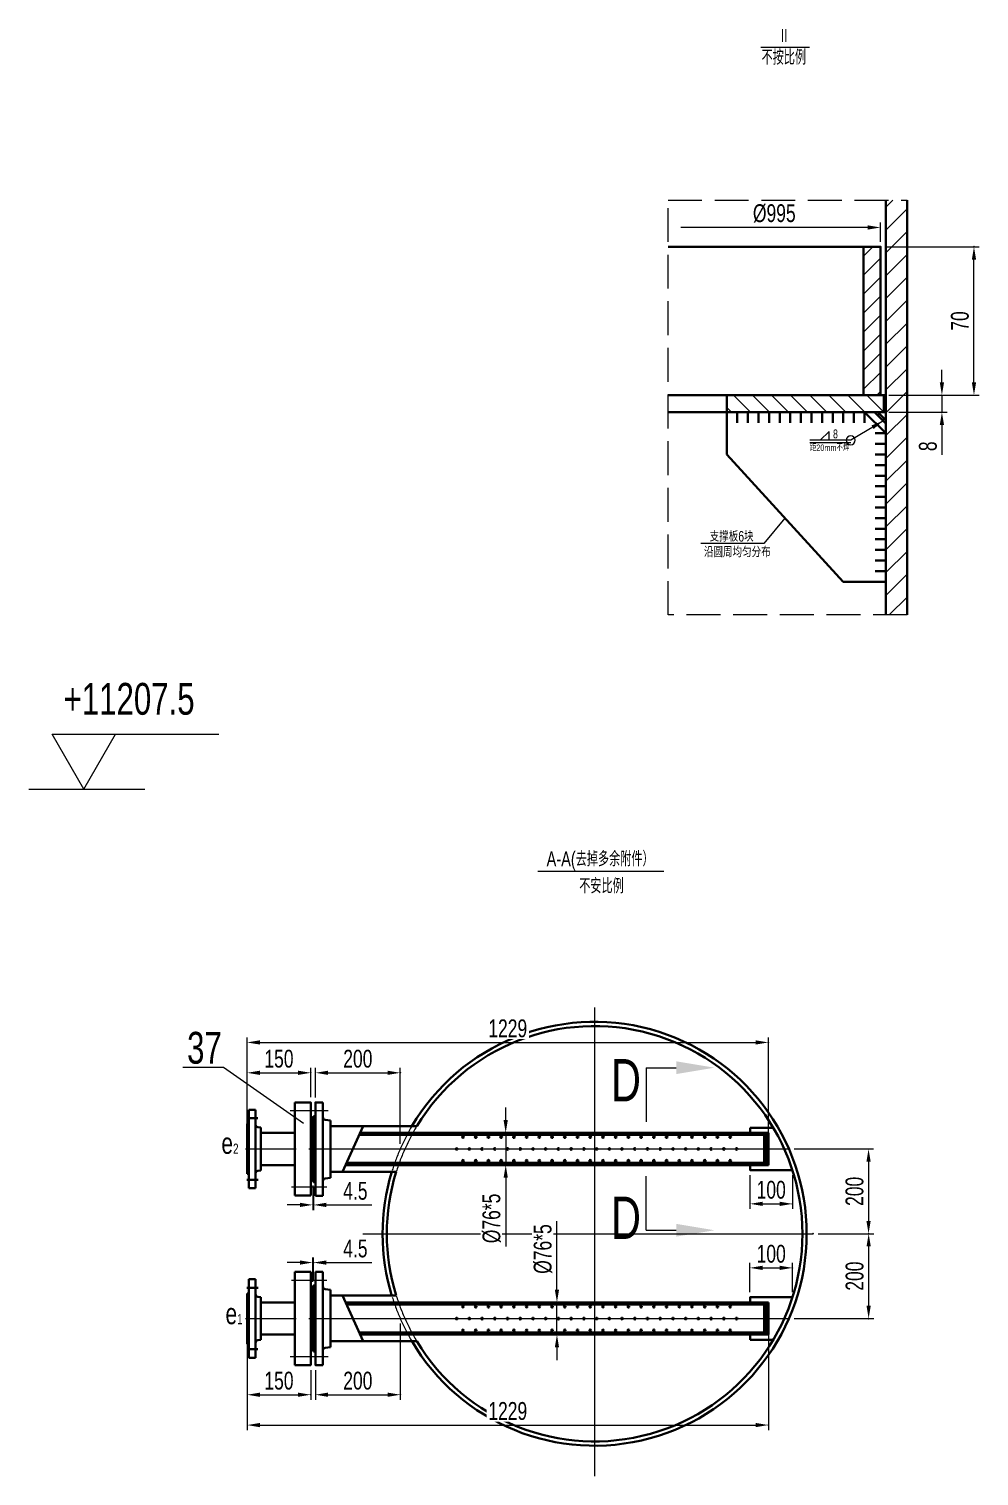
# Model space of a CAD drawing. Header units: millimetres. Extents: x 3739 to 16354, y -2005 to 15830.
# Drawn here: x 9227 to 11468, y 7737 to 11151 of the extents above; entities that cross this region are included whole.
import ezdxf
from ezdxf.enums import TextEntityAlignment as Align

# ---------------------------------------------------------------- set-up
doc = ezdxf.new("R2010")
doc.units = ezdxf.units.MM
doc.header["$LTSCALE"] = 10
doc.linetypes.add('ACAD_ISO02W100', pattern=[11, 8, -3])
doc.linetypes.add('ACAD_ISO10W100', pattern=[18.7, 12, -3, 0.7, -3])
for name, color, linetype, lineweight in [('中心线', 1, 'ACAD_ISO10W100', 18), ('中粗线', 4, 'Continuous', 35), ('剖面线', 5, 'Continuous', 15), ('实线层', 2, 'Continuous', 35), ('标注', 7, 'Continuous', 18), ('细实线', 7, 'Continuous', 18), ('虚线', 6, 'ACAD_ISO02W100', 18)]:
    doc.layers.add(name, color=color, linetype=linetype, lineweight=lineweight)
doc.styles.add('HGCAD', font='HGCAD.SHX', dxfattribs={"width": 0.75, "bigfont": 'HZTXT.SHX'})
doc.dimstyles.new('HGCAD', dxfattribs={"dimtxt": 3.5, "dimasz": 2.5, "dimexe": 1, "dimexo": 1, "dimgap": 1, "dimtad": 1, "dimdec": 1, "dimdsep": 46, "dimtxsty": 'HGCAD', "dimcen": 0, "dimclrd": 130, "dimclre": 130, "dimclrt": 3, "dimadec": 1, "dimazin": 0, "dimtfac": 0.714286, "dimtmove": 0, "dimatfit": 1, "dimfxl": 0, "dimtzin": 0, "dimlwd": -1, "dimlwe": -1, "dimarcsym": 0})
doc.dimstyles.new('HGCAD$0', dxfattribs={"dimtxt": 3.5, "dimasz": 2.5, "dimexe": 1, "dimexo": 1, "dimgap": 1, "dimtad": 1, "dimdec": 1, "dimdsep": 46, "dimtxsty": 'HGCAD', "dimcen": 0, "dimclrd": 130, "dimclre": 130, "dimclrt": 3, "dimadec": 1, "dimazin": 0, "dimtfac": 0.714286, "dimtmove": 0, "dimatfit": 1, "dimfxl": 0, "dimtzin": 0, "dimlwd": -1, "dimlwe": -1, "dimarcsym": 0})

# ---------------------------------------------------------------- blocks, each defined once
blk = doc.blocks.new('*D24')
at = {"color": 0, "ltscale": 15}
for p in [(11242.7, 10287.3), (11242.7, 10247.3), (11380, 10247.3)]:
    blk.add_point(p, dxfattribs=at)
at = {"layer": '标注', "color": 130, "ltscale": 15}
for p, q in [((11380, 10317.3), (11380, 10347.3)), ((11254.7, 10287.3), (11392, 10287.3)), ((11380, 10287.3), (11380, 10247.3)), ((11254.7, 10247.3), (11392, 10247.3)), ((11380, 10217.3), (11380, 10146.4))]:
    blk.add_line(p, q, dxfattribs=at)
for points in [[(11375, 10317.3), (11385, 10317.3), (11380, 10287.3)], [(11375, 10217.3), (11385, 10217.3), (11380, 10247.3)]]:
    blk.add_solid(points, dxfattribs=at)
at = {"layer": '标注', "color": 3, "ltscale": 15, "insert": (11347, 10166.8), "char_height": 42, "attachment_point": 5, "rotation": 90, "style": 'HGCAD', "bg_fill": 3, "box_fill_scale": 1.1, "bg_fill_color": 256, "bg_fill_true_color": 13158600, "bg_fill_transparency": 687}
blk.add_mtext('8', dxfattribs=at)
blk = doc.blocks.new('*D25')
at = {"color": 0, "ltscale": 15}
for p in [(11235.2, 10637.3), (11455.5, 10637.3), (11242.7, 10287.3)]:
    blk.add_point(p, dxfattribs=at)
at = {"layer": '标注', "color": 130, "ltscale": 15}
for p, q in [((11247.2, 10637.3), (11467.5, 10637.3)), ((11455.5, 10317.3), (11455.5, 10607.3)), ((11254.7, 10287.3), (11467.5, 10287.3))]:
    blk.add_line(p, q, dxfattribs=at)
for points in [[(11450.5, 10607.3), (11460.5, 10607.3), (11455.5, 10637.3)], [(11450.5, 10317.3), (11460.5, 10317.3), (11455.5, 10287.3)]]:
    blk.add_solid(points, dxfattribs=at)
at = {"layer": '标注', "color": 3, "ltscale": 15, "insert": (11422.5, 10462.3), "char_height": 42, "attachment_point": 5, "rotation": 90, "style": 'HGCAD', "bg_fill": 3, "box_fill_scale": 1.1, "bg_fill_color": 256, "bg_fill_true_color": 13158600, "bg_fill_transparency": 922}
blk.add_mtext('70', dxfattribs=at)
blk = doc.blocks.new('*D138')
at = {"color": 0, "ltscale": 15}
for p in [(10927.4, 8459), (11027.4, 8459)]:
    blk.add_point(p, dxfattribs=at)
at = {"layer": '标注', "color": 130, "ltscale": 15}
for p, q in [((10927.4, 8447), (10927.4, 8367.5)), ((11027.4, 8447), (11027.4, 8367.5)), ((10957.4, 8379.5), (10997.4, 8379.5))]:
    blk.add_line(p, q, dxfattribs=at)
for points in [[(10957.4, 8384.5), (10957.4, 8374.5), (10927.4, 8379.5)], [(10997.4, 8384.5), (10997.4, 8374.5), (11027.4, 8379.5)]]:
    blk.add_solid(points, dxfattribs=at)
at = {"layer": '标注', "color": 3, "ltscale": 15, "insert": (10977.4, 8412.5), "char_height": 42, "attachment_point": 5, "style": 'HGCAD', "bg_fill": 3, "box_fill_scale": 1.1, "bg_fill_color": 256, "bg_fill_true_color": 13158600, "bg_fill_transparency": 2222}
blk.add_mtext('100', dxfattribs=at)
at = {"color": 0, "ltscale": 15}
blk.add_point((11027.4, 8379.5), dxfattribs=at)
blk = doc.blocks.new('*D139')
at = {"color": 0, "ltscale": 15}
for p in [(10927.4, 8159), (11027.4, 8159)]:
    blk.add_point(p, dxfattribs=at)
at = {"layer": '标注', "color": 130, "ltscale": 15}
for p, q in [((10927.4, 8171), (10927.4, 8240.5)), ((10957.4, 8228.5), (10997.4, 8228.5)), ((11027.4, 8171), (11027.4, 8240.5))]:
    blk.add_line(p, q, dxfattribs=at)
for points in [[(10957.4, 8233.5), (10957.4, 8223.5), (10927.4, 8228.5)], [(10997.4, 8233.5), (10997.4, 8223.5), (11027.4, 8228.5)]]:
    blk.add_solid(points, dxfattribs=at)
at = {"layer": '标注', "color": 3, "ltscale": 15, "insert": (10977.4, 8261.5), "char_height": 42, "attachment_point": 5, "style": 'HGCAD', "bg_fill": 3, "box_fill_scale": 1.1, "bg_fill_color": 256, "bg_fill_true_color": 13158600, "bg_fill_transparency": 2232}
blk.add_mtext('100', dxfattribs=at)
at = {"color": 0, "ltscale": 15}
blk.add_point((11027.4, 8228.5), dxfattribs=at)
blk = doc.blocks.new('*D140')
at = {"color": 0, "ltscale": 15}
for p in [(11019.2, 8509), (11076.3, 8309), (11207, 8309)]:
    blk.add_point(p, dxfattribs=at)
at = {"layer": '标注', "color": 130, "ltscale": 15}
for p, q in [((11031.2, 8509), (11219, 8509)), ((11207, 8479), (11207, 8339)), ((11088.3, 8309), (11219, 8309))]:
    blk.add_line(p, q, dxfattribs=at)
for points in [[(11202, 8479), (11212, 8479), (11207, 8509)], [(11202, 8339), (11212, 8339), (11207, 8309)]]:
    blk.add_solid(points, dxfattribs=at)
at = {"layer": '标注', "color": 3, "ltscale": 15, "insert": (11174, 8409), "char_height": 42, "attachment_point": 5, "rotation": 90, "style": 'HGCAD', "bg_fill": 3, "box_fill_scale": 1.1, "bg_fill_color": 256, "bg_fill_true_color": 13158600, "bg_fill_transparency": 2242}
blk.add_mtext('200', dxfattribs=at)
blk = doc.blocks.new('*D141')
at = {"color": 0, "ltscale": 15}
for p in [(11207, 8309), (11019.2, 8109), (11207.2, 8109)]:
    blk.add_point(p, dxfattribs=at)
at = {"layer": '标注', "color": 130, "ltscale": 15}
for p, q in [((11219, 8309), (11219.2, 8309)), ((11207.2, 8279), (11207.2, 8139)), ((11031.2, 8109), (11219.2, 8109))]:
    blk.add_line(p, q, dxfattribs=at)
for points in [[(11202.2, 8279), (11212.2, 8279), (11207.2, 8309)], [(11202.2, 8139), (11212.2, 8139), (11207.2, 8109)]]:
    blk.add_solid(points, dxfattribs=at)
at = {"layer": '标注', "color": 3, "ltscale": 15, "insert": (11174.2, 8209), "char_height": 42, "attachment_point": 5, "rotation": 90, "style": 'HGCAD', "bg_fill": 3, "box_fill_scale": 1.1, "bg_fill_color": 256, "bg_fill_true_color": 13158600, "bg_fill_transparency": 2252}
blk.add_mtext('200', dxfattribs=at)
blk = doc.blocks.new('*D142')
at = {"color": 0, "ltscale": 15}
for p in [(10970.7, 8760.3), (9741.7, 8509), (10970.7, 8509)]:
    blk.add_point(p, dxfattribs=at)
at = {"layer": '标注', "color": 130, "ltscale": 15}
for p, q in [((9741.7, 8521), (9741.7, 8772.3)), ((9771.7, 8760.3), (10940.7, 8760.3)), ((10970.7, 8521), (10970.7, 8772.3))]:
    blk.add_line(p, q, dxfattribs=at)
for points in [[(9771.7, 8765.3), (9771.7, 8755.3), (9741.7, 8760.3)], [(10940.7, 8765.3), (10940.7, 8755.3), (10970.7, 8760.3)]]:
    blk.add_solid(points, dxfattribs=at)
at = {"layer": '标注', "color": 3, "ltscale": 15, "insert": (10356.2, 8793.3), "char_height": 42, "attachment_point": 5, "style": 'HGCAD', "bg_fill": 3, "box_fill_scale": 1.1, "bg_fill_color": 256, "bg_fill_true_color": 13158600, "bg_fill_transparency": 2262}
blk.add_mtext('1229', dxfattribs=at)
blk = doc.blocks.new('*D143')
at = {"color": 0, "ltscale": 15}
for p in [(9891.7, 8688.7), (9891.7, 8619), (9741.7, 8568)]:
    blk.add_point(p, dxfattribs=at)
at = {"layer": '标注', "color": 130, "ltscale": 15}
for p, q in [((9741.7, 8580), (9741.7, 8700.7)), ((9771.7, 8688.7), (9861.7, 8688.7)), ((9891.7, 8631), (9891.7, 8700.7))]:
    blk.add_line(p, q, dxfattribs=at)
for points in [[(9771.7, 8693.7), (9771.7, 8683.7), (9741.7, 8688.7)], [(9861.7, 8693.7), (9861.7, 8683.7), (9891.7, 8688.7)]]:
    blk.add_solid(points, dxfattribs=at)
at = {"layer": '标注', "color": 3, "ltscale": 15, "insert": (9816.7, 8721.7), "char_height": 42, "attachment_point": 5, "style": 'HGCAD', "bg_fill": 3, "box_fill_scale": 1.1, "bg_fill_color": 256, "bg_fill_true_color": 13158600, "bg_fill_transparency": 2277}
blk.add_mtext('150', dxfattribs=at)
blk = doc.blocks.new('*D144')
at = {"color": 0, "ltscale": 15}
for p in [(10102.7, 8688.7), (9902.7, 8618.7), (10102.7, 8509)]:
    blk.add_point(p, dxfattribs=at)
at = {"layer": '标注', "color": 130, "ltscale": 15}
for p, q in [((9902.7, 8630.7), (9902.7, 8700.7)), ((9932.7, 8688.7), (10072.7, 8688.7)), ((10102.7, 8521), (10102.7, 8700.7))]:
    blk.add_line(p, q, dxfattribs=at)
for points in [[(9932.7, 8693.7), (9932.7, 8683.7), (9902.7, 8688.7)], [(10072.7, 8693.7), (10072.7, 8683.7), (10102.7, 8688.7)]]:
    blk.add_solid(points, dxfattribs=at)
at = {"layer": '标注', "color": 3, "ltscale": 15, "insert": (10002.7, 8721.7), "char_height": 42, "attachment_point": 5, "style": 'HGCAD', "bg_fill": 3, "box_fill_scale": 1.1, "bg_fill_color": 256, "bg_fill_true_color": 13158600, "bg_fill_transparency": 2287}
blk.add_mtext('200', dxfattribs=at)
blk = doc.blocks.new('*D145')
at = {"color": 0, "ltscale": 15}
for p in [(10351.4, 8547), (10351.4, 8471), (10351.4, 8471)]:
    blk.add_point(p, dxfattribs=at)
at = {"layer": '标注', "color": 130, "ltscale": 15}
for p, q in [((10351.4, 8577), (10351.4, 8607)), ((10351.4, 8547), (10351.4, 8471)), ((10351.4, 8441), (10351.4, 8279.2))]:
    blk.add_line(p, q, dxfattribs=at)
for points in [[(10346.4, 8577), (10356.4, 8577), (10351.4, 8547)], [(10346.4, 8441), (10356.4, 8441), (10351.4, 8471)]]:
    blk.add_solid(points, dxfattribs=at)
at = {"layer": '标注', "color": 3, "ltscale": 15, "insert": (10318.4, 8345.1), "char_height": 42, "attachment_point": 5, "rotation": 90, "style": 'HGCAD', "bg_fill": 3, "box_fill_scale": 1.1, "bg_fill_color": 256, "bg_fill_true_color": 13158600, "bg_fill_transparency": 1242}
blk.add_mtext('%%c76*5', dxfattribs=at)
blk = doc.blocks.new('*D146')
at = {"color": 0, "ltscale": 15}
for p in [(9741.7, 8109), (10970.7, 8109), (10970.7, 7857.6)]:
    blk.add_point(p, dxfattribs=at)
at = {"layer": '标注', "color": 130, "ltscale": 15}
for p, q in [((9741.7, 8097), (9741.7, 7845.6)), ((10970.7, 8097), (10970.7, 7845.6)), ((9771.7, 7857.6), (10940.7, 7857.6))]:
    blk.add_line(p, q, dxfattribs=at)
for points in [[(9771.7, 7862.6), (9771.7, 7852.6), (9741.7, 7857.6)], [(10940.7, 7862.6), (10940.7, 7852.6), (10970.7, 7857.6)]]:
    blk.add_solid(points, dxfattribs=at)
at = {"layer": '标注', "color": 3, "ltscale": 15, "insert": (10356.2, 7890.6), "char_height": 42, "attachment_point": 5, "style": 'HGCAD', "bg_fill": 3, "box_fill_scale": 1.1, "bg_fill_color": 256, "bg_fill_true_color": 13158600, "bg_fill_transparency": 2312}
blk.add_mtext('1229', dxfattribs=at)
blk = doc.blocks.new('*D147')
at = {"color": 0, "ltscale": 15}
for p in [(9741.7, 8050), (9891.7, 7999), (9891.7, 7929.2)]:
    blk.add_point(p, dxfattribs=at)
at = {"layer": '标注', "color": 130, "ltscale": 15}
for p, q in [((9741.7, 8038), (9741.7, 7917.2)), ((9891.7, 7987), (9891.7, 7917.2)), ((9771.7, 7929.2), (9861.7, 7929.2))]:
    blk.add_line(p, q, dxfattribs=at)
for points in [[(9771.7, 7934.2), (9771.7, 7924.2), (9741.7, 7929.2)], [(9861.7, 7934.2), (9861.7, 7924.2), (9891.7, 7929.2)]]:
    blk.add_solid(points, dxfattribs=at)
at = {"layer": '标注', "color": 3, "ltscale": 15, "insert": (9816.7, 7962.2), "char_height": 42, "attachment_point": 5, "style": 'HGCAD', "bg_fill": 3, "box_fill_scale": 1.1, "bg_fill_color": 256, "bg_fill_true_color": 13158600, "bg_fill_transparency": 2327}
blk.add_mtext('150', dxfattribs=at)
blk = doc.blocks.new('*D148')
at = {"color": 0, "ltscale": 15}
for p in [(10102.7, 8109), (9902.7, 7999.3), (10102.7, 7929.2)]:
    blk.add_point(p, dxfattribs=at)
at = {"layer": '标注', "color": 130, "ltscale": 15}
for p, q in [((10102.7, 8097), (10102.7, 7917.2)), ((9902.7, 7987.3), (9902.7, 7917.2)), ((9932.7, 7929.2), (10072.7, 7929.2))]:
    blk.add_line(p, q, dxfattribs=at)
for points in [[(9932.7, 7934.2), (9932.7, 7924.2), (9902.7, 7929.2)], [(10072.7, 7934.2), (10072.7, 7924.2), (10102.7, 7929.2)]]:
    blk.add_solid(points, dxfattribs=at)
at = {"layer": '标注', "color": 3, "ltscale": 15, "insert": (10002.7, 7962.2), "char_height": 42, "attachment_point": 5, "style": 'HGCAD', "bg_fill": 3, "box_fill_scale": 1.1, "bg_fill_color": 256, "bg_fill_true_color": 13158600, "bg_fill_transparency": 2337}
blk.add_mtext('200', dxfattribs=at)
blk = doc.blocks.new('*D149')
at = {"color": 0, "ltscale": 15}
for p in [(10472.2, 8147), (10472.2, 8147), (10472.2, 8071)]:
    blk.add_point(p, dxfattribs=at)
at = {"layer": '标注', "color": 130, "ltscale": 15}
for p, q in [((10472.2, 8177), (10472.2, 8338.8)), ((10472.2, 8071), (10472.2, 8147)), ((10472.2, 8041), (10472.2, 8011))]:
    blk.add_line(p, q, dxfattribs=at)
for points in [[(10467.2, 8177), (10477.2, 8177), (10472.2, 8147)], [(10467.2, 8041), (10477.2, 8041), (10472.2, 8071)]]:
    blk.add_solid(points, dxfattribs=at)
at = {"layer": '标注', "color": 3, "ltscale": 15, "insert": (10439.2, 8272.9), "char_height": 42, "attachment_point": 5, "rotation": 90, "style": 'HGCAD', "bg_fill": 3, "box_fill_scale": 1.1, "bg_fill_color": 256, "bg_fill_true_color": 13158600, "bg_fill_transparency": 547}
blk.add_mtext('%%c76*5', dxfattribs=at)
blk = doc.blocks.new('*D162')
at = {"color": 0, "ltscale": 15}
for p in [(9896.2, 8434.5), (9898.2, 8430.7), (9898.2, 8377)]:
    blk.add_point(p, dxfattribs=at)
at = {"layer": '标注', "color": 130, "ltscale": 15}
for p, q in [((9896.2, 8422.5), (9896.2, 8365)), ((9898.2, 8418.7), (9898.2, 8365)), ((9866.2, 8377), (9836.2, 8377)), ((9896.2, 8377), (9898.2, 8377)), ((9928.2, 8377), (10035.5, 8377))]:
    blk.add_line(p, q, dxfattribs=at)
for points in [[(9866.2, 8382), (9866.2, 8372), (9896.2, 8377)], [(9928.2, 8382), (9928.2, 8372), (9898.2, 8377)]]:
    blk.add_solid(points, dxfattribs=at)
at = {"layer": '标注', "color": 3, "ltscale": 15, "insert": (9996.9, 8410), "char_height": 42, "attachment_point": 5, "style": 'HGCAD', "bg_fill": 3, "box_fill_scale": 1.1, "bg_fill_color": 256, "bg_fill_true_color": 13158600, "bg_fill_transparency": 2502}
blk.add_mtext('4.5', dxfattribs=at)
blk = doc.blocks.new('*D163')
at = {"color": 0, "ltscale": 15}
for p in [(9898.2, 8241), (9896.2, 8183.5), (9898.2, 8187.3)]:
    blk.add_point(p, dxfattribs=at)
at = {"layer": '标注', "color": 130, "ltscale": 15}
for p, q in [((9866.2, 8241), (9836.2, 8241)), ((9896.2, 8195.5), (9896.2, 8253)), ((9896.2, 8241), (9898.2, 8241)), ((9898.2, 8199.3), (9898.2, 8253)), ((9928.2, 8241), (10035.5, 8241))]:
    blk.add_line(p, q, dxfattribs=at)
for points in [[(9866.2, 8246), (9866.2, 8236), (9896.2, 8241)], [(9928.2, 8246), (9928.2, 8236), (9898.2, 8241)]]:
    blk.add_solid(points, dxfattribs=at)
at = {"layer": '标注', "color": 3, "ltscale": 15, "insert": (9996.9, 8274), "char_height": 42, "attachment_point": 5, "style": 'HGCAD', "bg_fill": 3, "box_fill_scale": 1.1, "bg_fill_color": 256, "bg_fill_true_color": 13158600, "bg_fill_transparency": 2512}
blk.add_mtext('4.5', dxfattribs=at)
blk = doc.blocks.new('#HGCAD~HF~a')
at = {"layer": '细实线'}
blk.add_circle((0, 0), 1.75, dxfattribs=at)
blk = doc.blocks.new('#HGCAD~HF~01')
at = {"layer": '细实线'}
for p, q in [((-7, 0), (-7, 3.5)), ((-7, 3.5), (-3.5, 0))]:
    blk.add_line(p, q, dxfattribs=at)

msp = doc.modelspace()

# ---------------------------------------------------------------- hatches: boundary and pattern name
at = {"layer": '剖面线'}
h = msp.add_hatch(dxfattribs=at)
h.set_pattern_fill('ANSI31', color=256, scale=12, style=0)
h.set_pattern_definition([(45, (3738.5, -2004.87), (-26.94077, 26.94077), [])])
h.paths.add_polyline_path([(11297.7, 10747.46), (11247.7, 10747.46), (11247.7, 9768.73), (11297.7, 9768.73)])
at = {"layer": '剖面线', "ltscale": 15}
h = msp.add_hatch(dxfattribs=at)
h.set_pattern_fill('ANSI31', color=256, scale=10, style=0)
h.set_pattern_definition([(45, (3738.5, -2004.868), (-22.45064, 22.45064), [])])
h.paths.add_polyline_path([(11235.2, 10637.32), (11195.2, 10637.32), (11195.2, 10287.32), (11235.2, 10287.32)])
h = msp.add_hatch(dxfattribs=at)
h.set_pattern_fill('ANSI31', color=256, scale=10, angle=90, style=0)
h.set_pattern_definition([(135, (3738.5, -2004.868), (-22.45064, -22.45064), [])])
h.paths.add_polyline_path([(11242.7, 10287.32), (10872.45, 10287.32), (10872.45, 10247.32), (10897.45, 10247.32), (11197.45, 10247.32), (11242.7, 10247.32)])
at = {"layer": '剖面线', "ltscale": 5}
h = msp.add_hatch(dxfattribs=at)
h.set_pattern_fill('ANSI31', color=256, scale=2, style=0)
h.set_pattern_definition([(45, (3532.122, 4045.402), (-4.490128, 4.490128), [])])
h.paths.add_polyline_path([(10960.71, 8508.98), (10965.71, 8508.98), (10965.71, 8541.98), (10960.71, 8541.98)])
h.paths.add_polyline_path([(10965.71, 8508.98), (10960.71, 8508.98), (10960.71, 8475.98), (10965.71, 8475.98)])
h = msp.add_hatch(dxfattribs=at)
h.set_pattern_fill('ANSI31', color=256, scale=3, style=0)
h.set_pattern_definition([(45, (3738.5, -2004.868), (-6.735192, 6.735192), [])])
h.paths.add_polyline_path([(10960.71, 8108.98), (10965.71, 8108.98), (10965.71, 8075.98), (10960.71, 8075.98)])
h.paths.add_polyline_path([(10965.71, 8108.98), (10960.71, 8108.98), (10960.71, 8141.98), (10965.71, 8141.98)])
at = {"layer": '实线层', "ltscale": 15}
h = msp.add_hatch(dxfattribs=at)
h.set_pattern_fill('ANSI31', color=256, scale=5, style=0)
h.set_pattern_definition([(45, (4866.425, -2004.868), (-11.22532, 11.22532), [])])
h.paths.add_polyline_path([(11247.7, 10220.84), (11247.7, 10228.72), (11229.11, 10247.32), (11221.22, 10247.32)])

# ---------------------------------------------------------------- linework, layer by layer
at = {"layer": '中心线', "ltscale": 15}
for p, q in [((10560.97, 8842.57), (10560.97, 7737.33)), ((9895, 8508.98), (11019.23, 8508.98)), ((10014.47, 8308.98), (11076.3, 8308.98)), ((9895, 8108.98), (11019.23, 8108.98))]:
    msp.add_line(p, q, dxfattribs=at)
at = {"layer": '中心线', "ltscale": 5}
for p, q in [((9933.01, 8598.98), (9843.51, 8598.98)), ((9929.51, 8418.98), (9846.29, 8418.98)), ((9929.51, 8198.98), (9846.29, 8198.98)), ((9933.01, 8018.98), (9843.51, 8018.98))]:
    msp.add_line(p, q, dxfattribs=at)
at = {"layer": '中心线'}
for p, q in [((9737.43, 8508.98), (10970.71, 8508.98)), ((9737.43, 8108.98), (10970.71, 8108.98)), ((9737.43, 8108.98), (10970.71, 8108.98))]:
    msp.add_line(p, q, dxfattribs=at)
at = {"layer": '中粗线', "ltscale": 5}
for centre in [(10250.71, 8536.98), (10280.71, 8536.98), (10310.71, 8536.98), (10340.71, 8536.98), (10370.71, 8536.98), (10400.71, 8536.98), (10430.71, 8536.98), (10460.71, 8536.98), (10490.71, 8536.98), (10520.71, 8536.98), (10550.71, 8536.98), (10580.71, 8536.98), (10610.71, 8536.98), (10640.71, 8536.98), (10670.71, 8536.98), (10700.71, 8536.98), (10730.71, 8536.98), (10760.71, 8536.98), (10790.71, 8536.98), (10820.71, 8536.98), (10850.71, 8536.98), (10880.71, 8536.98), (10235.71, 8508.98), (10265.71, 8508.98), (10295.71, 8508.98), (10325.71, 8508.98), (10355.71, 8508.98), (10385.71, 8508.98), (10415.71, 8508.98), (10445.71, 8508.98), (10475.71, 8508.98), (10505.71, 8508.98), (10535.71, 8508.98), (10565.71, 8508.98), (10595.71, 8508.98), (10625.71, 8508.98), (10655.71, 8508.98), (10685.71, 8508.98), (10715.71, 8508.98), (10745.71, 8508.98), (10775.71, 8508.98), (10805.71, 8508.98), (10835.71, 8508.98), (10865.71, 8508.98), (10895.71, 8508.98), (10250.71, 8480.98), (10280.71, 8480.98), (10310.71, 8480.98), (10340.71, 8480.98), (10370.71, 8480.98), (10400.71, 8480.98), (10430.71, 8480.98), (10460.71, 8480.98), (10490.71, 8480.98), (10520.71, 8480.98), (10550.71, 8480.98), (10580.71, 8480.98), (10610.71, 8480.98), (10640.71, 8480.98), (10670.71, 8480.98), (10700.71, 8480.98), (10730.71, 8480.98), (10760.71, 8480.98), (10790.71, 8480.98), (10820.71, 8480.98), (10850.71, 8480.98), (10880.71, 8480.98), (10250.71, 8136.98), (10280.71, 8136.98), (10310.71, 8136.98), (10340.71, 8136.98), (10370.71, 8136.98), (10400.71, 8136.98), (10430.71, 8136.98), (10460.71, 8136.98), (10490.71, 8136.98), (10520.71, 8136.98), (10550.71, 8136.98), (10580.71, 8136.98), (10610.71, 8136.98), (10640.71, 8136.98), (10670.71, 8136.98), (10700.71, 8136.98), (10730.71, 8136.98), (10760.71, 8136.98), (10790.71, 8136.98), (10820.71, 8136.98), (10850.71, 8136.98), (10880.71, 8136.98), (10235.71, 8108.98), (10265.71, 8108.98), (10295.71, 8108.98), (10325.71, 8108.98), (10355.71, 8108.98), (10385.71, 8108.98), (10415.71, 8108.98), (10445.71, 8108.98), (10475.71, 8108.98), (10505.71, 8108.98), (10535.71, 8108.98), (10565.71, 8108.98), (10595.71, 8108.98), (10625.71, 8108.98), (10655.71, 8108.98), (10685.71, 8108.98), (10715.71, 8108.98), (10745.71, 8108.98), (10775.71, 8108.98), (10805.71, 8108.98), (10835.71, 8108.98), (10865.71, 8108.98), (10895.71, 8108.98), (10250.71, 8080.98), (10280.71, 8080.98), (10310.71, 8080.98), (10340.71, 8080.98), (10370.71, 8080.98), (10400.71, 8080.98), (10430.71, 8080.98), (10460.71, 8080.98), (10490.71, 8080.98), (10520.71, 8080.98), (10550.71, 8080.98), (10580.71, 8080.98), (10610.71, 8080.98), (10640.71, 8080.98), (10670.71, 8080.98), (10700.71, 8080.98), (10730.71, 8080.98), (10760.71, 8080.98), (10790.71, 8080.98), (10820.71, 8080.98), (10850.71, 8080.98), (10880.71, 8080.98)]:
    msp.add_circle(centre, 2, dxfattribs=at)
at = {"layer": '实线层'}
for p, q in [((11247.7, 9768.73), (11247.7, 10747.46)), ((11297.7, 9768.73), (11297.7, 10747.46)), ((10734.17, 10637.32), (11195.2, 10637.32)), ((11195.2, 10287.32), (11195.2, 10637.32)), ((11235.2, 10637.32), (11195.2, 10637.32)), ((11235.2, 10287.32), (11235.2, 10637.32)), ((11247.7, 10287.32), (10734.17, 10287.32)), ((10872.45, 10247.32), (10872.45, 10287.32)), ((11242.7, 10287.32), (11242.7, 10247.32)), ((11247.7, 10287.32), (11247.7, 10247.32)), ((11247.7, 10247.32), (10734.17, 10247.32)), ((10872.45, 10247.32), (10897.45, 10247.32)), ((10897.45, 10247.32), (10897.45, 10222.32)), ((10922.45, 10247.32), (10922.45, 10222.32)), ((10947.45, 10247.32), (10947.45, 10222.32)), ((10972.45, 10247.32), (10972.45, 10222.32)), ((10997.45, 10247.32), (10997.45, 10222.32)), ((11022.45, 10247.32), (11022.45, 10222.32)), ((11047.45, 10247.32), (11047.45, 10222.32)), ((11072.45, 10247.32), (11072.45, 10222.32)), ((11097.45, 10247.32), (11097.45, 10222.32)), ((11122.45, 10247.32), (11122.45, 10222.32)), ((11147.45, 10247.32), (11147.45, 10222.32)), ((11172.45, 10247.32), (11172.45, 10222.32)), ((11197.45, 10247.32), (11197.45, 10222.32)), ((11247.45, 10197.32), (11222.45, 10197.32)), ((11247.45, 10172.32), (11222.45, 10172.32)), ((11247.45, 10147.32), (11222.45, 10147.32)), ((11247.45, 10122.32), (11222.45, 10122.32)), ((11247.45, 10097.32), (11222.45, 10097.32)), ((11247.45, 10072.32), (11222.45, 10072.32)), ((11247.45, 10047.32), (11222.45, 10047.32)), ((11247.45, 10022.32), (11222.45, 10022.32)), ((11247.45, 9997.32), (11222.45, 9997.32)), ((11247.45, 9972.32), (11222.45, 9972.32)), ((11247.45, 9947.32), (11222.45, 9947.32)), ((11247.45, 9922.32), (11222.45, 9922.32)), ((11247.45, 9897.32), (11222.45, 9897.32)), ((11247.45, 9872.32), (11222.45, 9872.32)), ((9854.21, 8618.98), (9854.21, 8546.98)), ((9920.21, 8618.7), (9902.71, 8618.7)), ((9902.71, 8618.7), (9902.71, 8430.7)), ((9920.21, 8618.7), (9920.21, 8433.39)), ((9902.71, 8586.7), (9898.21, 8586.7)), ((9898.21, 8586.7), (9898.21, 8430.7)), ((9938.21, 8576.49), (9925.48, 8578.05)), ((9938.21, 8576.49), (9938.21, 8440.91)), ((9854.21, 8546.98), (9854.21, 8470.98)), ((10141.77, 8562.7), (9938.21, 8562.7)), ((9920.21, 8398.7), (9920.21, 8433.39)), ((9938.21, 8440.91), (9925.48, 8439.34)), ((10093.14, 8454.7), (9938.21, 8454.7)), ((9902.71, 8430.7), (9898.21, 8430.7)), ((9902.71, 8398.7), (9902.71, 8430.7)), ((9920.21, 8398.7), (9902.71, 8398.7)), ((9920.21, 8219.26), (9902.71, 8219.26)), ((9902.71, 8219.26), (9902.71, 8187.26)), ((9920.21, 8219.26), (9920.21, 8184.57)), ((9902.71, 8187.26), (9898.21, 8187.26)), ((9898.21, 8031.26), (9898.21, 8187.26)), ((9902.71, 7999.26), (9902.71, 8187.26)), ((9920.21, 7999.26), (9920.21, 8184.57)), ((9938.21, 8177.05), (9925.48, 8178.61)), ((9938.21, 8041.47), (9938.21, 8177.05)), ((10093.14, 8163.26), (9938.21, 8163.26)), ((9854.21, 8070.98), (9854.21, 8146.98)), ((9854.21, 7998.98), (9854.21, 8070.98)), ((9902.71, 8031.26), (9898.21, 8031.26)), ((9938.21, 8041.47), (9925.48, 8039.91)), ((10141.77, 8055.26), (9938.21, 8055.26)), ((9920.21, 7999.26), (9902.71, 7999.26))]:
    msp.add_line(p, q, dxfattribs=at)
at = {"layer": '实线层', "ltscale": 5}
for p, q in [((10872.45, 10247.32), (11197.45, 10247.32)), ((10872.45, 10247.32), (10872.45, 10147.32)), ((11197.45, 10247.32), (11247.45, 10197.32)), ((11247.45, 10197.32), (11247.45, 9847.32)), ((10872.45, 10147.32), (11147.45, 9847.32)), ((11247.45, 9847.32), (11147.45, 9847.32)), ((9891.71, 8618.98), (9854.21, 8618.98)), ((9891.71, 8583.48), (9891.71, 8618.98)), ((9761.71, 8601.48), (9745.71, 8601.48)), ((9745.71, 8601.48), (9745.71, 8416.48)), ((9761.71, 8601.48), (9761.71, 8451.67)), ((9896.21, 8583.48), (9891.71, 8583.48)), ((9896.21, 8583.48), (9896.21, 8470.98)), ((9741.71, 8508.98), (9741.71, 8567.98)), ((9741.71, 8567.98), (9745.71, 8567.98)), ((9773.71, 8559.5), (9766.98, 8560.33)), ((9773.71, 8559.5), (9773.71, 8458.45)), ((9773.71, 8546.98), (9854.21, 8546.98)), ((9854.21, 8546.98), (9850.21, 8546.98)), ((9896.21, 8551.98), (9896.21, 8546.98)), ((10005.95, 8541.98), (10970.71, 8541.98)), ((10008.22, 8546.98), (10970.71, 8546.98)), ((10960.71, 8475.98), (10960.71, 8541.98)), ((10965.71, 8475.98), (10965.71, 8541.98)), ((10970.71, 8541.48), (10965.71, 8538.65)), ((10970.71, 8546.98), (10970.71, 8470.98)), ((10970.71, 8541.98), (10970.71, 8541.48)), ((9741.71, 8508.98), (9741.71, 8449.98)), ((9773.71, 8470.98), (9854.21, 8470.98)), ((9854.21, 8398.98), (9854.21, 8470.98)), ((9896.21, 8465.98), (9896.21, 8470.98)), ((9975.98, 8475.98), (10970.71, 8475.98)), ((10970.71, 8476.48), (10965.71, 8479.3)), ((9741.71, 8449.98), (9745.71, 8449.98)), ((9761.71, 8416.48), (9761.71, 8451.67)), ((9773.71, 8458.45), (9766.98, 8457.62)), ((9896.21, 8434.48), (9891.71, 8434.48)), ((9891.71, 8434.48), (9891.71, 8398.98)), ((9896.21, 8434.48), (9896.21, 8465.98)), ((9761.71, 8416.48), (9745.71, 8416.48)), ((9891.71, 8398.98), (9854.21, 8398.98)), ((9761.71, 8201.48), (9745.71, 8201.48)), ((9745.71, 8016.48), (9745.71, 8201.48)), ((9761.71, 8201.48), (9761.71, 8166.29)), ((9891.71, 8218.98), (9854.21, 8218.98)), ((9854.21, 8218.98), (9854.21, 8146.98)), ((9891.71, 8183.48), (9891.71, 8218.98)), ((9741.71, 8108.98), (9741.71, 8167.98)), ((9741.71, 8167.98), (9745.71, 8167.98)), ((9761.71, 8016.48), (9761.71, 8166.29)), ((9773.71, 8159.5), (9766.98, 8160.33)), ((9773.71, 8058.45), (9773.71, 8159.5)), ((9896.21, 8183.48), (9891.71, 8183.48)), ((9896.21, 8183.48), (9896.21, 8151.98)), ((9773.71, 8146.98), (9854.21, 8146.98)), ((9896.21, 8151.98), (9896.21, 8146.98)), ((9896.21, 8034.48), (9896.21, 8146.98)), ((9975.98, 8141.98), (10970.71, 8141.98)), ((10960.71, 8141.98), (10960.71, 8075.98)), ((10965.71, 8141.98), (10965.71, 8075.98)), ((10970.71, 8141.48), (10965.71, 8138.65)), ((10970.71, 8070.98), (10970.71, 8146.98)), ((9741.71, 8108.98), (9741.71, 8049.98)), ((9773.71, 8058.45), (9766.98, 8057.62)), ((9773.71, 8070.98), (9854.21, 8070.98)), ((9854.21, 8070.98), (9850.21, 8070.98)), ((9896.21, 8065.98), (9896.21, 8070.98)), ((10005.95, 8075.98), (10970.71, 8075.98)), ((10008.22, 8070.98), (10970.71, 8070.98)), ((10970.71, 8076.48), (10965.71, 8079.3)), ((10970.71, 8075.98), (10970.71, 8076.48)), ((9741.71, 8049.98), (9745.71, 8049.98)), ((9896.21, 8034.48), (9891.71, 8034.48)), ((9891.71, 8034.48), (9891.71, 7998.98)), ((9761.71, 8016.48), (9745.71, 8016.48)), ((9891.71, 7998.98), (9854.21, 7998.98))]:
    msp.add_line(p, q, dxfattribs=at)
at = {"layer": '实线层', "color": 1, "linetype": 'ACAD_ISO10W100', "ltscale": 5}
for p, q in [((9767.16, 8581.48), (9742.53, 8581.48)), ((9767.47, 8436.48), (9740.6, 8436.48)), ((9767.47, 8181.48), (9740.6, 8181.48)), ((9767.16, 8036.48), (9742.53, 8036.48))]:
    msp.add_line(p, q, dxfattribs=at)
at = {"layer": '实线层', "ltscale": 15}
for p, q in [((9891.71, 8583.48), (9891.71, 8434.48)), ((10015.36, 8562.7), (9966.31, 8454.7)), ((10982.4, 8558.98), (10927.45, 8558.98)), ((10927.45, 8558.98), (10927.45, 8546.98)), ((10970.71, 8470.98), (9973.71, 8470.98)), ((10927.45, 8458.98), (10927.45, 8470.98)), ((11027.45, 8458.98), (10927.45, 8458.98)), ((9891.71, 8034.48), (9891.71, 8183.48)), ((10015.36, 8055.26), (9966.31, 8163.26)), ((10970.71, 8146.98), (9973.71, 8146.98)), ((11027.45, 8158.98), (10927.45, 8158.98)), ((10927.45, 8158.98), (10927.45, 8146.98)), ((10927.45, 8058.98), (10927.45, 8070.98)), ((10982.4, 8058.98), (10927.45, 8058.98))]:
    msp.add_line(p, q, dxfattribs=at)
for radius, start, end in [(500, 210.3853, 149.50672), (490, 211.14705, 148.81566), (500, 163.05598, 197.10036), (490, 162.69939, 197.3426)]:
    msp.add_arc((10560.97, 8308.98), radius, start, end, dxfattribs=at)
at = {"layer": '实线层'}
for centre, start, end in [((9926.21, 8584), 180, 262.99998), ((9926.21, 8433.39), 97.00002, 180), ((9926.21, 8184.57), 180, 262.99998), ((9926.21, 8033.95), 97.00002, 180)]:
    msp.add_arc(centre, 6, start, end, dxfattribs=at)
at = {"layer": '实线层', "ltscale": 5}
for centre, start, end in [((9767.71, 8566.29), 180, 262.99998), ((9767.71, 8451.67), 97.00002, 180), ((9767.71, 8166.29), 180, 262.99998), ((9767.71, 8051.67), 97.00002, 180)]:
    msp.add_arc(centre, 6, start, end, dxfattribs=at)
at = {"layer": '标注'}
msp.add_line((10953.11, 11108), (11067.45, 11108), dxfattribs=at)
at = {"layer": '标注', "color": 130, "ltscale": 15}
for p, q in [((11205.2, 10682.91), (10764.17, 10682.91)), ((10682.41, 8700.73), (10753.6, 8700.73)), ((10682.41, 8317.23), (10753.6, 8317.23))]:
    msp.add_line(p, q, dxfattribs=at)
at = {"layer": '标注', "color": 4, "ltscale": 15}
for p, q in [((11164.99, 10180.93), (11068.45, 10180.93)), ((10682.41, 8700.73), (10682.41, 8573.22)), ((10682.41, 8317.23), (10682.41, 8444.74))]:
    msp.add_line(p, q, dxfattribs=at)
at = {"layer": '标注', "color": 6, "linetype": 'ACAD_ISO02W100', "ltscale": 4}
msp.add_line((11164.99, 10174.93), (11068.45, 10174.93), dxfattribs=at)
at = {"layer": '标注', "ltscale": 15}
for p, q in [((11009.95, 9997.32), (10959.8, 9937.54)), ((10959.8, 9937.54), (10811.8, 9937.54)), ((10427.02, 9164.48), (10723.99, 9164.48)), ((9685.62, 8701.4), (9589.96, 8701.4)), ((9874.41, 8569.14), (9685.61, 8701.4))]:
    msp.add_line(p, q, dxfattribs=at)
at = {"layer": '标注', "ltscale": 5}
for p, q in [((9356.66, 9357.43), (9281.66, 9487.33)), ((9281.66, 9487.33), (9674.74, 9487.33)), ((9356.66, 9357.43), (9431.66, 9487.33)), ((9227.22, 9357.43), (9500.07, 9357.43))]:
    msp.add_line(p, q, dxfattribs=at)
at = {"layer": '标注', "color": 130, "ltscale": 15}
for points in [[(11205.2, 10687.91), (11205.2, 10677.91), (11235.2, 10682.91)], [(10753.6, 8715.73), (10753.6, 8685.73), (10843.6, 8700.73)], [(10753.6, 8302.23), (10753.6, 8332.23), (10843.6, 8317.23)]]:
    msp.add_solid(points, dxfattribs=at)
at = {"layer": '虚线'}
msp.add_lwpolyline([(11297.7, 9768.73), (10734.17, 9768.73), (10734.17, 10747.46), (11297.7, 10747.46)], dxfattribs=at)
at = {"layer": '虚线', "ltscale": 15}
for radius, start, end in [(500, 149.7536, 162.60693), (490, 148.95798, 162.61264), (500, 197.39307, 210.2464), (490, 197.38736, 211.04202)]:
    msp.add_arc((10560.97, 8308.98), radius, start, end, dxfattribs=at)

# ---------------------------------------------------------------- block references
at = {"layer": '标注', "color": 4, "ltscale": 15, "xscale": -6, "yscale": 6, "zscale": 6}
for name, p in [('#HGCAD~HF~01', (11071.99, 10180.93)), ('#HGCAD~HF~a', (11164.99, 10180.93))]:
    msp.add_blockref(name, p, dxfattribs=at)

# ---------------------------------------------------------------- texts
at = {"layer": '标注', "color": 0, "ltscale": 15, "style": 'HGCAD', "width": 0.75}
msp.add_text('8', height=21, dxfattribs=at).set_placement((11128.99, 10195.93), align=Align.MIDDLE)
at = {"layer": '标注', "char_height": 35, "attachment_point": 1, "style": 'HGCAD'}
for s, insert, width in [('Ⅱ', (10994.91, 11152.2), 447.1554), ('不按比例', (10954.66, 11101.83), 319.3535)]:
    msp.add_mtext(s, dxfattribs=dict(at, insert=insert, width=width))
at = {"layer": '标注', "ltscale": 15, "style": 'HGCAD'}
for s, insert, char_height, width, attachment_point in [('距20mm不焊', (11068.45, 10170.85), 15, 158.4202, 1), ('支撑板6块', (10832.34, 9966.87), 25, 183.4362, 1), ('沿圆周均匀分布', (10818.66, 9930.07), 25, 189.3607, 1), ('A-A(去掉多余附件）', (10447.81, 9210.81), 35, 1010.5566, 1), ('不安比例', (10524.8, 9146.97), 35, 239.2222, 1), ('37', (9600.09, 8785.19), 75, 172.9075, 1), ('\\pi-300,l300,t300;D', (10670.25, 8721.25), 100, 125.3736, 3), ('\\pi-300,l300,t300;D', (10670.25, 8296.7), 100, 125.3736, 9)]:
    msp.add_mtext(s, dxfattribs=dict(at, insert=insert, char_height=char_height, width=width, attachment_point=attachment_point))
at = {"layer": '标注', "ltscale": 5, "style": 'HGCAD'}
for s, insert, char_height, width, attachment_point in [('+11207.5', (9617.82, 9608.44), 75, 612.486, 3), ('{\\H4x;e\\H0.48x;2}', (9681.07, 8547.56), 12.5, 28.1107, 1), ('e{\\H0.48x;1}', (9690.72, 8094.82), 50, 28.1107, 7)]:
    msp.add_mtext(s, dxfattribs=dict(at, insert=insert, char_height=char_height, width=width, attachment_point=attachment_point))

# ---------------------------------------------------------------- next in the draw order: texts
at = {"layer": '标注', "color": 3, "ltscale": 15, "insert": (10984.69, 10715.91), "char_height": 42, "attachment_point": 5, "style": 'HGCAD', "bg_fill": 3, "box_fill_scale": 1.1, "bg_fill_color": 256, "bg_fill_true_color": 13158600, "bg_fill_transparency": 952}
msp.add_mtext('%%C995', dxfattribs=at)

# ---------------------------------------------------------------- next in the draw order: dimensions: what is measured, and where the dimension line sits
at = {"layer": '标注', "ltscale": 15}
dim = msp.add_linear_dim(base=(11379.97, 10247.32), p1=(11242.7, 10287.32), p2=(11242.7, 10247.32), angle=90, text='8', dimstyle='HGCAD$0', override={"dimscale": 12, "dimtdec": 1}, dxfattribs=at)
dim.commit()
dim.dimension.update_dxf_attribs({"geometry": '*D24', "text_midpoint": (11346.97, 10166.83)})
for base, p1, p2, picture, middle in [((10970.71, 8760.33), (9741.71, 8508.98), (10970.71, 8508.98), '*D142', (10356.21, 8793.33)), ((11027.45, 8379.51), (10927.45, 8458.98), (11027.45, 8458.98), '*D138', (10977.45, 8412.51)), ((11027.45, 8228.5), (10927.45, 8158.98), (11027.45, 8158.98), '*D139', (10977.45, 8261.5)), ((10970.71, 7857.63), (9741.71, 8108.98), (10970.71, 8108.98), '*D146', (10356.21, 7890.63))]:
    dim = msp.add_linear_dim(base=base, p1=p1, p2=p2, dimstyle='HGCAD$0', override={"dimscale": 12}, dxfattribs=at)
    dim.commit()
    dim.dimension.update_dxf_attribs({"geometry": picture, "text_midpoint": middle})
for base, p1, p2, picture, middle in [((9898.21, 8376.95), (9896.21, 8434.48), (9898.21, 8430.7), '*D162', (9996.87, 8409.95)), ((9898.21, 8241), (9896.21, 8183.48), (9898.21, 8187.26), '*D163', (9996.87, 8274))]:
    dim = msp.add_linear_dim(base=base, p1=p1, p2=p2, text='4.5', dimstyle='HGCAD$0', override={"dimscale": 12}, dxfattribs=at)
    dim.commit()
    dim.dimension.update_dxf_attribs({"geometry": picture, "text_midpoint": middle})

# ---------------------------------------------------------------- next in the draw order: linework, layer by layer
at = {"layer": '实线层', "ltscale": 5}
for p, q in [((11221.22, 10247.32), (11247.7, 10220.84)), ((11228.34, 10248.08), (11247.7, 10228.72))]:
    msp.add_line(p, q, dxfattribs=at)

# ---------------------------------------------------------------- next in the draw order: dimensions: what is measured, and where the dimension line sits
at = {"layer": '标注', "ltscale": 15}
for base, p1, p2, angle, text, override, picture, middle in [((11455.5, 10637.32), (11242.7, 10287.32), (11235.2, 10637.32), 90, '70', {"dimscale": 12, "dimtdec": 1}, '*D25', (11422.5, 10462.32)), ((10351.43, 8470.98), (10351.43, 8546.98), (10351.43, 8470.98), 90, '%%c76*5', {"dimscale": 12}, '*D145', (10318.43, 8345.06)), ((10472.21, 8146.98), (10472.21, 8070.98), (10472.21, 8146.98), 270, '%%c76*5', {"dimscale": 12}, '*D149', (10439.21, 8272.89))]:
    dim = msp.add_linear_dim(base=base, p1=p1, p2=p2, angle=angle, text=text, dimstyle='HGCAD$0', override=override, dxfattribs=at)
    dim.commit()
    dim.dimension.update_dxf_attribs({"geometry": picture, "text_midpoint": middle})
for base, p1, p2, picture, middle in [((9891.71, 8688.73), (9741.71, 8567.98), (9891.71, 8618.98), '*D143', (9816.71, 8721.73)), ((9891.71, 7929.23), (9741.71, 8049.98), (9891.71, 7998.98), '*D147', (9816.71, 7962.23))]:
    dim = msp.add_linear_dim(base=base, p1=p1, p2=p2, dimstyle='HGCAD$0', override={"dimscale": 12}, dxfattribs=at)
    dim.commit()
    dim.dimension.update_dxf_attribs({"geometry": picture, "text_midpoint": middle})
dim = msp.add_linear_dim(base=(11207.05, 8308.98), p1=(11019.23, 8508.98), p2=(11076.3, 8308.98), angle=90, dimstyle='HGCAD$0', override={"dimscale": 12}, dxfattribs=at)
dim.commit()
dim.dimension.update_dxf_attribs({"geometry": '*D140', "text_midpoint": (11174.05, 8408.98)})

# ---------------------------------------------------------------- next in the draw order: leaders
msp.add_leader([(11242.14, 10227.1), (11164.99, 10180.93)], dimstyle='HGCAD', override={"dimscale": 12}, dxfattribs=at)

# ---------------------------------------------------------------- next in the draw order: linework, layer by layer
at = {"layer": '标注', "color": 130, "ltscale": 15}
msp.add_line((11235.2, 10649.32), (11235.2, 10694.91), dxfattribs=at)

# ---------------------------------------------------------------- next in the draw order: dimensions: what is measured, and where the dimension line sits
at = {"layer": '标注', "ltscale": 15}
for base, p1, p2, picture, middle in [((10102.71, 8688.73), (9902.71, 8618.7), (10102.71, 8508.98), '*D144', (10002.71, 8721.73)), ((10102.71, 7929.23), (9902.71, 7999.26), (10102.71, 8108.98), '*D148', (10002.71, 7962.23))]:
    dim = msp.add_linear_dim(base=base, p1=p1, p2=p2, dimstyle='HGCAD$0', override={"dimscale": 12}, dxfattribs=at)
    dim.commit()
    dim.dimension.update_dxf_attribs({"geometry": picture, "text_midpoint": middle})
dim = msp.add_linear_dim(base=(11207.16, 8108.98), p1=(11207.05, 8308.98), p2=(11019.23, 8108.98), angle=90, dimstyle='HGCAD$0', override={"dimscale": 12}, dxfattribs=at)
dim.commit()
dim.dimension.update_dxf_attribs({"geometry": '*D141', "text_midpoint": (11174.16, 8208.98)})

doc.saveas('drawing.dxf')
